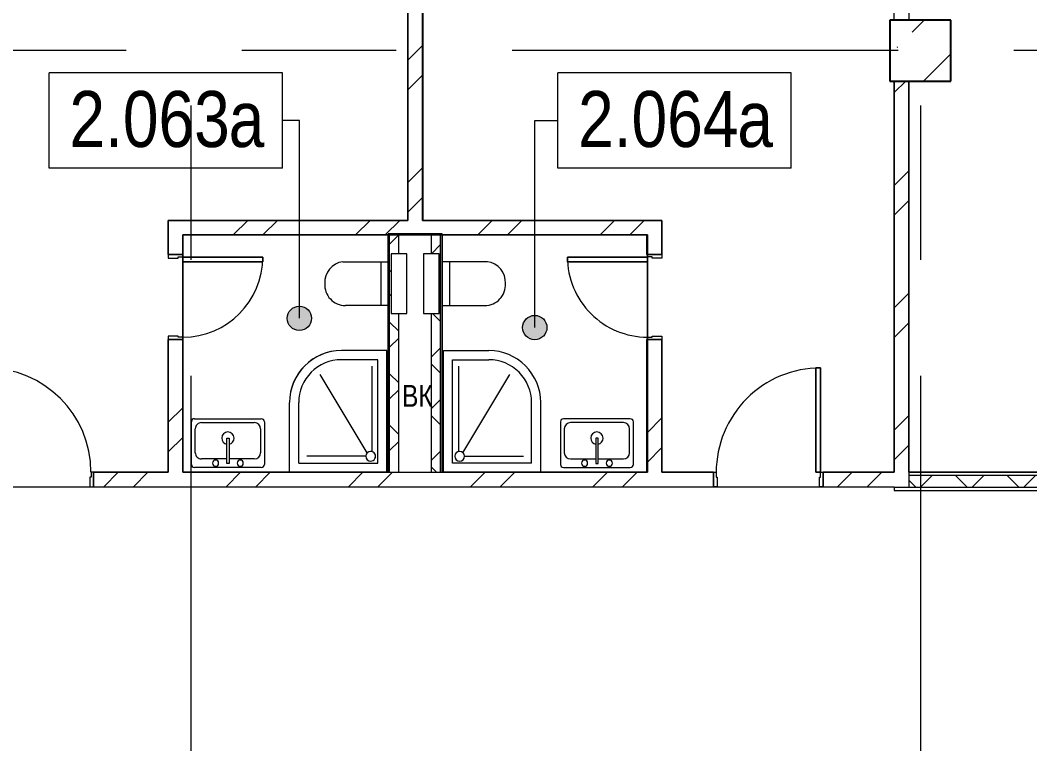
# Model space of a CAD drawing. Header units: millimetres. Extents: x 48966 to 155647, y -43515 to 30475.
# Drawn here: x 64529 to 72832, y 13821 to 19767 of the extents above; entities that cross this region are included whole.
import ezdxf

# ---------------------------------------------------------------- set-up
doc = ezdxf.new("R2010")
doc.units = ezdxf.units.MM
doc.linetypes.add('Осевые', pattern=[6350, 1270, -952.5, 3175, -952.5])
for name, color, linetype, lineweight in [('Двери', 7, 'Continuous', 9), ('Каркас_Импост', 7, 'Continuous', 9), ('Колонны', 7, 'Continuous', 9), ('Колонны-1', 7, 'Continuous', 25), ('Марки помещений', 7, 'Continuous', 9), ('Общие ребра', 7, 'Continuous', 9), ('Оси-2', 7, 'Осевые', 9), ('Панель', 7, 'Continuous', 9), ('Перекрытия', 7, 'Continuous', 9), ('Сантехнические приборы', 7, 'Continuous', 9), ('Стены-1', 7, 'Continuous', 18), ('Типовые аннотации', 7, 'Continuous', 9), ('Штриховка разреза-2', 7, 'Continuous', 9)]:
    doc.layers.add(name, color=color, linetype=linetype, lineweight=lineweight)
doc.layers.add('Штриховка разреза-1', color=7, linetype='Continuous', lineweight=9, true_color=0x787878)
doc.styles.add('Arial', font='Arial.ttf', dxfattribs={"width": 0.8, "height": 180})
doc.styles.add('Arial Narrow_1', font='Arial Narrow.ttf', dxfattribs={"height": 460})
pattern_1 = [(45, (0, 0), (-212.132, 212.132), []), (135, (0, 0), (-212.132, -212.132), [])]
pattern_2 = [(45, (0, 0), (-502.8943, 502.8943), []), (45, (0, 762), (-502.8943, 502.8943), [])]

# ---------------------------------------------------------------- blocks, each defined once
blk = doc.blocks.new('Колонна 51 - Колонна 40-55-759669-План 2-го этажа на отм_ 0_000')
at = {"layer": 'Колонны'}
h = blk.add_hatch(dxfattribs=at)
h.set_pattern_fill('FP_14', color=256, style=0, pattern_type=2)
h.set_pattern_definition([(45, (0, -43800), (-493.914, 493.914), []), (45, (493.9, -43800), (-493.914, 493.914), [873.125, -174.625, 6.706, -167.919])])
h.paths.add_polyline_path([(71681.6, -24532.9), (72181.6, -24532.9), (72181.6, -24032.9), (71681.6, -24032.9)], flags=0)
at = {"layer": 'Колонны-1'}
for p, q in [((72181.6, -24032.9), (71681.6, -24032.9)), ((71681.6, -24032.9), (71681.6, -24532.9)), ((72181.6, -24532.9), (72181.6, -24032.9)), ((71681.6, -24532.9), (72181.6, -24532.9))]:
    blk.add_line(p, q, dxfattribs=at)
blk = doc.blocks.new('Дверь - Однопольная - ДВ11__21х7-6240691-План 2-го этажа на отм_ 0_000')
at = {"layer": 'Двери'}
for p, q in [((-329, -60), (-289, -60)), ((-329, -718), (-329, -60)), ((-289, -60), (-289, -718)), ((-289, -718), (-329, -718))]:
    blk.add_line(p, q, dxfattribs=at)
blk.add_arc((-329, -60), 658, 270, 0, dxfattribs=at)
at = {"layer": 'Каркас_Импост'}
for p, q in [((-350, 60), (-320, 60)), ((-350, -60), (-350, 60)), ((-320, 60), (-320, -20)), ((320, 60), (350, 60)), ((320, -20), (320, 60)), ((350, 60), (350, -60)), ((-330, -60), (-350, -60)), ((-330, -20), (-330, -60)), ((-320, -20), (-330, -20)), ((330, -20), (320, -20)), ((330, -60), (330, -20)), ((350, -60), (330, -60))]:
    blk.add_line(p, q, dxfattribs=at)
at = {"layer": 'Панель'}
for p, q in [((-289, -60), (-329, -60)), ((-329, -60), (-329, -718)), ((-289, -718), (-289, -60)), ((-329, -718), (-289, -718))]:
    blk.add_line(p, q, dxfattribs=at)
blk = doc.blocks.new('Дверь - Однопольная - ДВ11_21х7-6240692-План 2-го этажа на отм_ 0_000')
at = {"layer": 'Двери'}
for p, q in [((-289, 718), (-329, 718)), ((-329, 718), (-329, 60)), ((-289, 60), (-289, 718)), ((-329, 60), (-289, 60))]:
    blk.add_line(p, q, dxfattribs=at)
blk.add_arc((-329, 60), 658, 360, 90, dxfattribs=at)
at = {"layer": 'Каркас_Импост'}
for p, q in [((-330, 60), (-350, 60)), ((-350, 60), (-350, -60)), ((-330, 20), (-330, 60)), ((-320, 20), (-330, 20)), ((-320, -60), (-320, 20)), ((330, 20), (320, 20)), ((320, 20), (320, -60)), ((350, 60), (330, 60)), ((330, 60), (330, 20)), ((350, -60), (350, 60)), ((-350, -60), (-320, -60)), ((320, -60), (350, -60))]:
    blk.add_line(p, q, dxfattribs=at)
at = {"layer": 'Панель'}
for p, q in [((-329, 718), (-289, 718)), ((-329, 60), (-329, 718)), ((-289, 718), (-289, 60)), ((-289, 60), (-329, 60))]:
    blk.add_line(p, q, dxfattribs=at)
blk = doc.blocks.new('Дверь - Однопольная - ДВ17_21х9-7256459-План 2-го этажа на отм_ 0_000')
at = {"layer": 'Двери'}
for p, q in [((-389, 918), (-429, 918)), ((-429, 918), (-429, 60)), ((-389, 60), (-389, 918)), ((-429, 60), (-389, 60))]:
    blk.add_line(p, q, dxfattribs=at)
blk.add_arc((-429, 60), 858, 360, 90, dxfattribs=at)
at = {"layer": 'Каркас_Импост'}
for p, q in [((-430, 60), (-450, 60)), ((-450, 60), (-450, -60)), ((-430, 20), (-430, 60)), ((-420, 20), (-430, 20)), ((-420, -60), (-420, 20)), ((430, 20), (420, 20)), ((420, 20), (420, -60)), ((450, 60), (430, 60)), ((430, 60), (430, 20)), ((450, -60), (450, 60)), ((-450, -60), (-420, -60)), ((420, -60), (450, -60))]:
    blk.add_line(p, q, dxfattribs=at)
at = {"layer": 'Панель'}
for p, q in [((-429, 918), (-389, 918)), ((-429, 60), (-429, 918)), ((-389, 918), (-389, 60)), ((-389, 60), (-429, 60))]:
    blk.add_line(p, q, dxfattribs=at)
blk = doc.blocks.new('Дверь - Однопольная - ДВ17__21х9-7256462-План 2-го этажа на отм_ 0_000')
at = {"layer": 'Двери'}
for p, q in [((-429, -60), (-389, -60)), ((-429, -918), (-429, -60)), ((-389, -60), (-389, -918)), ((-389, -918), (-429, -918))]:
    blk.add_line(p, q, dxfattribs=at)
blk.add_arc((-429, -60), 858, 270, 0, dxfattribs=at)
at = {"layer": 'Каркас_Импост'}
for p, q in [((-450, 60), (-420, 60)), ((-450, -60), (-450, 60)), ((-420, 60), (-420, -20)), ((420, 60), (450, 60)), ((420, -20), (420, 60)), ((450, 60), (450, -60)), ((-430, -60), (-450, -60)), ((-430, -20), (-430, -60)), ((-420, -20), (-430, -20)), ((430, -20), (420, -20)), ((430, -60), (430, -20)), ((450, -60), (430, -60))]:
    blk.add_line(p, q, dxfattribs=at)
at = {"layer": 'Панель'}
for p, q in [((-389, -60), (-429, -60)), ((-429, -60), (-429, -918)), ((-389, -918), (-389, -60)), ((-429, -918), (-389, -918))]:
    blk.add_line(p, q, dxfattribs=at)
blk = doc.blocks.new('Душевая кабинка-2D_угловая800Х1000 - Душевая кабинка 800х1000-5255366-План 2-го этажа на отм_ 0_000')
at = {"layer": 'Сантехнические приборы'}
for p, q in [((0, 900), (1000, 900)), ((0, 900), (0, 100)), ((0, 900), (1000, 900)), ((0, 900), (1000, 900)), ((1000, 900), (1000, 525.8)), ((1000, 900), (1000, 579.2)), ((75, 175), (75, 825)), ((75, 825), (925, 825)), ((871, 775.8), (171, 775.8)), ((925, 825), (925, 525.8)), ((132.1, 726.7), (132.1, 241.7)), ((161, 739), (804.7, 352.3)), ((75, 175), (574.2, 175)), ((0, 100), (574.2, 100))]:
    blk.add_line(p, q, dxfattribs=at)
for centre, radius, start, end in [((132.1, 766.7), 40, 360, 180), ((132.1, 766.7), 40, 180, 360), ((574.2, 525.8), 425.8, 270, 0), ((574.2, 525.8), 350.8, 270, 0), ((574.2, 525.8), 425.8, 270, 0)]:
    blk.add_arc(centre, radius, start, end, dxfattribs=at)
blk = doc.blocks.new('Унитаз_встраиваемый - Обычный _ Vitra 748-4800 _каркасные_-4815711-План 2-го этажа на отм_ 0_000')
at = {"layer": 'Сантехнические приборы'}
for p, q in [((-180, 371.5), (-180, 0)), ((179.4, 0), (179.4, 351)), ((-180, 60), (179.4, 60)), ((245, -25), (-245, -25)), ((-245, -25), (-245, -155)), ((-180, 0), (179.4, 0)), ((245, -155), (245, -25)), ((-245, -155), (245, -155))]:
    blk.add_line(p, q, dxfattribs=at)
for centre, start, end in [((-11.8, 351), 86.33454, 173.05975), ((9.9, 351), 360, 93.66546)]:
    blk.add_arc(centre, 169.5, start, end, dxfattribs=at)
blk = doc.blocks.new('Раковина-Одиночная-2D - 600 x 400 мм-4948106-План 2-го этажа на отм_ 0_000')
at = {"layer": 'Сантехнические приборы'}
for p, q in [((606.3, 500), (57.1, 500)), ((606.3, 500), (57.1, 500)), ((31.7, 474.6), (31.7, 125.4)), ((31.7, 474.6), (31.7, 125.4)), ((63.4, 417.5), (63.4, 220.7)), ((549.1, 468.3), (114.2, 468.3)), ((599.9, 220.7), (599.9, 417.5)), ((631.7, 125.4), (631.7, 474.6)), ((631.7, 125.4), (631.7, 474.6)), ((341.2, 341.3), (322.2, 341.3)), ((322.2, 341.3), (322.2, 131.8)), ((341.2, 131.8), (341.2, 341.3)), ((114.2, 169.9), (322.2, 169.9)), ((341.2, 169.9), (549.1, 169.9)), ((57.1, 100), (606.3, 100)), ((57.1, 100), (606.3, 100)), ((322.2, 131.8), (341.2, 131.8)), ((131.8, 60), (691.8, 60))]:
    blk.add_line(p, q, dxfattribs=at)
for centre, radius, start, end in [((57.1, 474.6), 25.4, 90, 180), ((57.1, 474.6), 25.4, 90, 180), ((606.3, 474.6), 25.4, 360, 90), ((606.3, 474.6), 25.4, 360, 90), ((114.2, 417.5), 50.8, 90, 180), ((549.1, 417.5), 50.8, 360, 90), ((331.7, 341.3), 50.8, 360, 180), ((331.7, 341.3), 50.8, 180, 259.19308), ((331.7, 341.3), 50.8, 280.80692, 0), ((114.2, 220.7), 50.8, 180, 270), ((549.1, 220.7), 50.8, 270, 0), ((57.1, 125.4), 25.4, 180, 270), ((57.1, 125.4), 25.4, 180, 270), ((230.1, 135), 25.4, 360, 180), ((230.1, 135), 25.4, 180, 360), ((433.3, 135), 25.4, 360, 180), ((433.3, 135), 25.4, 180, 0), ((606.3, 125.4), 25.4, 270, 360), ((606.3, 125.4), 25.4, 270, 0)]:
    blk.add_arc(centre, radius, start, end, dxfattribs=at)
blk = doc.blocks.new('Душевая кабинка-2D_угловая800Х1000 - Душевая кабинка 800х1000-5255505-План 2-го этажа на отм_ 0_000')
at = {"layer": 'Сантехнические приборы'}
for p, q in [((0, -100), (574.2, -100)), ((0, -900), (0, -100)), ((75, -175), (574.2, -175)), ((75, -175), (75, -825)), ((132.1, -726.7), (132.1, -241.7)), ((161, -739), (804.7, -352.3)), ((925, -825), (925, -525.8)), ((1000, -900), (1000, -525.8)), ((1000, -900), (1000, -579.2)), ((75, -825), (925, -825)), ((871, -775.8), (171, -775.8)), ((0, -900), (1000, -900)), ((0, -900), (1000, -900)), ((0, -900), (1000, -900))]:
    blk.add_line(p, q, dxfattribs=at)
for centre, radius, start, end in [((574.2, -525.8), 425.8, 0, 90), ((574.2, -525.8), 425.8, 360, 90), ((574.2, -525.8), 350.8, 360, 90), ((132.1, -766.7), 40, 0, 180), ((132.1, -766.7), 40, 180, 0)]:
    blk.add_arc(centre, radius, start, end, dxfattribs=at)
blk = doc.blocks.new('Унитаз_встраиваемый - Обычный _ Vitra 748-4800 _каркасные_-V16-План 2-го этажа на отм_ 0_000')
at = {"layer": 'Сантехнические приборы'}
for p, q in [((245, 155), (-245, 155)), ((-245, 155), (-245, 25)), ((245, 25), (245, 155)), ((-245, 25), (245, 25)), ((-180, -371.5), (-180, 0)), ((-180, 0), (179.4, 0)), ((179.4, 0), (179.4, -351)), ((-180, -60), (179.4, -60))]:
    blk.add_line(p, q, dxfattribs=at)
for centre, start, end in [((-11.8, -351), 186.94025, 273.66546), ((9.9, -351), 266.33454, 0)]:
    blk.add_arc(centre, 169.5, start, end, dxfattribs=at)
blk = doc.blocks.new('Раковина-Одиночная-2D - 600 x 400 мм-5269344-План 2-го этажа на отм_ 0_000')
at = {"layer": 'Сантехнические приборы'}
for p, q in [((131.8, -60), (691.8, -60)), ((31.7, -474.6), (31.7, -125.4)), ((31.7, -474.6), (31.7, -125.4)), ((57.1, -100), (606.3, -100)), ((57.1, -100), (606.3, -100)), ((322.2, -131.8), (341.2, -131.8)), ((322.2, -341.3), (322.2, -131.8)), ((341.2, -131.8), (341.2, -341.3)), ((631.7, -125.4), (631.7, -474.6)), ((631.7, -125.4), (631.7, -474.6)), ((63.4, -417.5), (63.4, -220.7)), ((114.2, -169.9), (322.2, -169.9)), ((341.2, -169.9), (549.1, -169.9)), ((599.9, -220.7), (599.9, -417.5)), ((341.2, -341.3), (322.2, -341.3)), ((549.1, -468.3), (114.2, -468.3)), ((606.3, -500), (57.1, -500)), ((606.3, -500), (57.1, -500))]:
    blk.add_line(p, q, dxfattribs=at)
for centre, radius, start, end in [((57.1, -125.4), 25.4, 90, 180), ((57.1, -125.4), 25.4, 90, 180), ((230.1, -135), 25.4, 0, 180), ((230.1, -135), 25.4, 180, 0), ((433.3, -135), 25.4, 0, 180), ((433.3, -135), 25.4, 180, 0), ((606.3, -125.4), 25.4, 0, 90), ((606.3, -125.4), 25.4, 360, 90), ((114.2, -220.7), 50.8, 90, 180), ((549.1, -220.7), 50.8, 360, 90), ((331.7, -341.3), 50.8, 100.80692, 180), ((331.7, -341.3), 50.8, 360, 79.19308), ((331.7, -341.3), 50.8, 180, 0), ((57.1, -474.6), 25.4, 180, 270), ((57.1, -474.6), 25.4, 180, 270), ((114.2, -417.5), 50.8, 180, 270), ((549.1, -417.5), 50.8, 270, 0), ((606.3, -474.6), 25.4, 270, 0), ((606.3, -474.6), 25.4, 270, 0)]:
    blk.add_arc(centre, radius, start, end, dxfattribs=at)
blk = doc.blocks.new('Марка помещения_Р - Марка помещения-4575829-План 2-го этажа на отм_ 0_000')
at = {"layer": 'Марки помещений'}
for p, q in [((-4.79375, -1.95625), (-4.79375, 1.95625)), ((4.79375, 1.95625), (-4.79375, 1.95625)), ((4.79375, -1.95625), (4.79375, 1.95625)), ((4.79375, -1.95625), (-4.79375, -1.95625))]:
    blk.add_line(p, q, dxfattribs=at)

msp = doc.modelspace()

# ---------------------------------------------------------------- hatches: boundary and pattern name
at = {"layer": 'Марки помещений'}
h = msp.add_hatch(color=256, dxfattribs=at)
edge = h.paths.add_edge_path(flags=0)
edge.add_arc((66825, 17317.8), 100, 0, 360)
h = msp.add_hatch(color=256, dxfattribs=at)
edge = h.paths.add_edge_path(flags=0)
edge.add_arc((68760.4, 17241.5), 100, 0, 360)
at = {"layer": 'Штриховка разреза-1'}
h = msp.add_hatch(color=256, dxfattribs=at)
h.paths.add_polyline_path([(69684.6, 16059.1), (69686.6, 16059.1), (69684.6, 17142.1)], flags=0)
h.paths.add_polyline_path([(69684.6, 17842.1), (69686.6, 17842.1), (69684.6, 18000.1)], flags=0)
at = {"layer": 'Штриховка разреза-2'}
h = msp.add_hatch(dxfattribs=at)
h.set_pattern_fill('FP_2', color=256, style=0, pattern_type=2)
h.set_pattern_definition(pattern_2)
h.paths.add_polyline_path([(67836.6, 18122.1), (67836.6, 25417.1), (67716.6, 25417.1), (67716.6, 18122.1)], flags=0)
h = msp.add_hatch(dxfattribs=at)
h.set_pattern_fill('FP_2', color=256, style=0, pattern_type=2)
h.set_pattern_definition(pattern_2)
h.paths.add_polyline_path([(71716.6, 15927.1), (71834.6, 15927.1), (71836.6, 19267.1), (71716.6, 19267.1), (71716.6, 15932.1)], flags=0)
h = msp.add_hatch(dxfattribs=at)
h.set_pattern_fill('FP_2', color=256, style=0, pattern_type=2)
h.set_pattern_definition(pattern_2)
h.paths.add_polyline_path([(69686.6, 18002.1), (69806.6, 18002.1), (69806.6, 18122.1), (65746.6, 18122.1), (65746.6, 18002.1), (69420, 18002.1)], flags=0)
h = msp.add_hatch(dxfattribs=at)
h.set_pattern_fill('FP_2', color=256, style=0, pattern_type=2)
h.set_pattern_definition(pattern_2)
h.paths.add_polyline_path([(65866.6, 16052.1), (65866.6, 17142.1), (65746.6, 17142.1), (65746.6, 16052.1)], flags=0)
h.paths.add_polyline_path([(65866.6, 17842.1), (65866.6, 18002.1), (65746.6, 18002.1), (65746.6, 17842.1)], flags=0)
h = msp.add_hatch(dxfattribs=at)
h.set_pattern_fill('FP_3', color=256, style=0, pattern_type=2)
h.set_pattern_definition(pattern_1)
h.paths.add_polyline_path([(67641.6, 16052.1), (67641.6, 17357.1), (67579.1, 17357.1), (67579.1, 17847.1), (67641.6, 17847.1), (67641.6, 18012.1), (67566.6, 18012.1), (67566.6, 16052.1)], flags=0)
h = msp.add_hatch(dxfattribs=at)
h.set_pattern_fill('FP_3', color=256, style=0, pattern_type=2)
h.set_pattern_definition(pattern_1)
h.paths.add_polyline_path([(67986.6, 16052.1), (67986.6, 18012.1), (67911.6, 18012.1), (67911.6, 17847.1), (67974.1, 17847.1), (67974.1, 17357.1), (67911.6, 17357.1), (67911.6, 16052.1)], flags=0)
h = msp.add_hatch(dxfattribs=at)
h.set_pattern_fill('FP_2', color=256, style=0, pattern_type=2)
h.set_pattern_definition(pattern_2)
h.paths.add_polyline_path([(69806.6, 16052.1), (69806.6, 17142.1), (69686.6, 17142.1), (69686.6, 16052.1)], flags=0)
h.paths.add_polyline_path([(69806.6, 17842.1), (69806.6, 18002.1), (69686.6, 18002.1), (69686.6, 17842.1)], flags=0)
h = msp.add_hatch(dxfattribs=at)
h.set_pattern_fill('FP_2', color=256, style=0, pattern_type=2)
h.set_pattern_definition(pattern_2)
h.paths.add_polyline_path([(67772.2, 15932.1), (70231.6, 15932.1), (70231.6, 16052.1), (65131.6, 16052.1), (65131.6, 15932.1), (66948.3, 15932.1)], flags=0)
h.paths.add_polyline_path([(63476.6, 15932.1), (64231.6, 15932.1), (64231.6, 16052.1), (63476.6, 16052.1)], flags=0)
h.paths.add_polyline_path([(71131.6, 15932.1), (71716.6, 15932.1), (71716.6, 16052.1), (71131.6, 16052.1)], flags=0)
h = msp.add_hatch(dxfattribs=at)
h.set_pattern_fill('FP_3', color=256, style=0, pattern_type=2)
h.set_pattern_definition(pattern_1)
h.paths.add_polyline_path([(81991.6, 15927.1), (84216.6, 15927.1), (84216.6, 16027.1), (81991.6, 16027.1)], flags=0)
h.paths.add_polyline_path([(77541.6, 15927.1), (80991.6, 15927.1), (80991.6, 16027.1), (77541.6, 16027.1)], flags=0)
h.paths.add_polyline_path([(75491.6, 15927.1), (76041.6, 15927.1), (76041.6, 16027.1), (75491.6, 16027.1)], flags=0)
h.paths.add_polyline_path([(74591.6, 15927.1), (74591.6, 16027.1), (71836.6, 16027.1), (71836.6, 15927.1), (74363.2, 15927.1)], flags=0)

# ---------------------------------------------------------------- linework, layer by layer
at = {"layer": 'Марки помещений'}
for p, q in [((66825, 18943.3), (66685.3, 18943.3)), ((66825, 17317.8), (66825, 18943.3)), ((68760.4, 18943.3), (68950.9, 18943.3)), ((68760.4, 17241.5), (68760.4, 18943.3))]:
    msp.add_line(p, q, dxfattribs=at)
for centre in [(66825, 17317.8), (68760.4, 17241.5)]:
    msp.add_circle(centre, 100, dxfattribs=at)
at = {"layer": 'Общие ребра'}
for p, q in [((65746.6, 18002.1), (65746.6, 17842.1)), ((65866.6, 17842.1), (65866.6, 18002.1)), ((67566.6, 16052.1), (67566.6, 18012.1)), ((67641.6, 17847.1), (67641.6, 18012.1)), ((67911.6, 17847.1), (67911.6, 18012.1)), ((67986.6, 16052.1), (67986.6, 18012.1)), ((69684.6, 18002.1), (69684.6, 18000.1)), ((69684.6, 18000.1), (69684.6, 17842.1)), ((69686.6, 18002.1), (69686.6, 17842.1)), ((69686.6, 17842.1), (69686.6, 18000.1)), ((69806.6, 17842.1), (69806.6, 18002.1)), ((67641.6, 16052.1), (67641.6, 17357.1)), ((67911.6, 16052.1), (67911.6, 17357.1)), ((65746.6, 17142.1), (65746.6, 16057.1)), ((65866.6, 16052.1), (65866.6, 17142.1)), ((69684.6, 17142.1), (69684.6, 16059.1)), ((69686.6, 17142.1), (69686.6, 16059.1)), ((69686.6, 16059.1), (69686.6, 17142.1)), ((69806.6, 16052.1), (69806.6, 17142.1)), ((65746.6, 16052.1), (65131.6, 16052.1)), ((67554.1, 16052.1), (67566.6, 16052.1)), ((67566.6, 16052.1), (67641.6, 16052.1)), ((67641.6, 16052.1), (67911.6, 16052.1)), ((67911.6, 16052.1), (67986.6, 16052.1)), ((67986.6, 16052.1), (67999.1, 16052.1)), ((69684.6, 16059.1), (69684.6, 16054.1)), ((69684.6, 16054.1), (69684.6, 16052.1)), ((69684.6, 16052.1), (69686.6, 16052.1)), ((69686.6, 16052.1), (69686.6, 16054.1)), ((70231.6, 16052.1), (69811.6, 16052.1)), ((71716.6, 16052.1), (71131.6, 16052.1)), ((74591.6, 16052.1), (71836.6, 16052.1)), ((71836.6, 16052.1), (71836.6, 16027.1)), ((74591.6, 16027.1), (71836.6, 16027.1)), ((71836.6, 16027.1), (71836.6, 15927.1)), ((65131.6, 15932.1), (70231.6, 15932.1)), ((71131.6, 15932.1), (71716.6, 15932.1)), ((71834.6, 15927.1), (71716.6, 15927.1)), ((71834.6, 15927.1), (71716.6, 15927.1)), ((71716.6, 15902.1), (71834.6, 15902.1)), ((71834.6, 15932.1), (71834.6, 15927.1)), ((74591.6, 15927.1), (71836.6, 15927.1)), ((71836.6, 15902.1), (74591.6, 15902.1))]:
    msp.add_line(p, q, dxfattribs=at)
at = {"layer": 'Оси-2'}
for p, q in [((65931.6, 25417.1), (65931.6, -41737.8)), ((71931.6, 25417.1), (71931.6, -41737.8)), ((150171.6, 19517.1), (50565.6, 19517.1))]:
    msp.add_line(p, q, dxfattribs=at)
at = {"layer": 'Перекрытия'}
for p, q in [((67716.6, 18122.1), (67716.6, 25417.1)), ((67836.6, 25417.1), (67836.6, 18122.1)), ((71716.6, 19767.1), (71716.6, 25417.1)), ((71836.6, 23517.1), (71836.6, 19767.1)), ((71681.6, 19267.1), (71681.6, 19767.1)), ((71681.6, 19767.1), (71716.6, 19767.1)), ((71836.6, 19767.1), (72181.6, 19767.1)), ((72181.6, 19767.1), (72181.6, 19267.1)), ((71716.6, 19267.1), (71681.6, 19267.1)), ((71716.6, 16052.1), (71716.6, 19267.1)), ((72181.6, 19267.1), (71836.6, 19267.1)), ((71836.6, 19267.1), (71836.6, 16052.1)), ((65746.6, 17842.1), (65746.6, 18122.1)), ((65746.6, 18122.1), (67716.6, 18122.1)), ((67836.6, 18122.1), (69806.6, 18122.1)), ((69806.6, 18122.1), (69806.6, 17842.1)), ((67554.1, 18002.1), (65866.6, 18002.1)), ((65866.6, 18002.1), (65866.6, 16052.1)), ((67554.1, 16052.1), (67554.1, 18002.1)), ((67999.1, 18002.1), (67999.1, 16052.1)), ((69686.6, 18002.1), (67999.1, 18002.1)), ((69686.6, 16052.1), (69686.6, 18002.1)), ((65866.6, 17842.1), (65746.6, 17842.1)), ((65866.6, 17142.1), (65866.6, 17842.1)), ((69806.6, 17842.1), (69686.6, 17842.1)), ((69686.6, 17842.1), (69686.6, 17142.1)), ((65746.6, 16052.1), (65746.6, 17142.1)), ((65746.6, 17142.1), (65866.6, 17142.1)), ((69686.6, 17142.1), (69806.6, 17142.1)), ((69806.6, 17142.1), (69806.6, 16052.1)), ((65131.6, 15932.1), (65131.6, 16052.1)), ((65131.6, 16052.1), (65746.6, 16052.1)), ((65866.6, 16052.1), (67554.1, 16052.1)), ((67999.1, 16052.1), (69686.6, 16052.1)), ((69806.6, 16052.1), (70231.6, 16052.1)), ((70231.6, 16052.1), (70231.6, 15932.1)), ((71131.6, 15932.1), (71131.6, 16052.1)), ((71131.6, 16052.1), (71716.6, 16052.1)), ((71836.6, 16052.1), (75691.6, 16052.1)), ((64231.6, 15932.1), (65131.6, 15932.1)), ((70231.6, 15932.1), (71131.6, 15932.1))]:
    msp.add_line(p, q, dxfattribs=at)
at = {"layer": 'Стены-1'}
for p, q in [((67716.6, 25417.1), (67716.6, 18122.1)), ((67836.6, 18122.1), (67836.6, 25417.1)), ((67836.6, 25415.1), (67836.6, 18122.1)), ((67841.6, 18127.1), (67841.6, 25415.1)), ((71836.6, 19267.1), (71716.6, 19267.1)), ((71716.6, 19267.1), (71716.6, 16052.1)), ((71836.6, 16052.1), (71836.6, 19267.1)), ((67716.6, 18122.1), (65746.6, 18122.1)), ((65746.6, 18122.1), (65746.6, 18002.1)), ((69806.6, 18122.1), (67836.6, 18122.1)), ((67836.6, 18122.1), (67841.6, 18122.1)), ((69806.6, 18002.1), (69806.6, 18122.1)), ((65866.6, 18002.1), (69686.6, 18002.1)), ((67554.1, 18012.1), (67554.1, 16052.1)), ((67999.1, 18012.1), (67554.1, 18012.1)), ((67999.1, 16052.1), (67999.1, 18012.1)), ((69686.6, 18002.1), (69679.6, 18002.1)), ((69679.6, 17995.1), (69679.6, 17842.1)), ((65746.6, 17842.1), (65866.6, 17842.1)), ((69679.6, 17842.1), (69686.6, 17842.1)), ((69686.6, 17842.1), (69806.6, 17842.1)), ((65866.6, 17142.1), (65746.6, 17142.1)), ((69686.6, 17142.1), (69679.6, 17142.1)), ((69679.6, 17142.1), (69679.6, 16059.1)), ((69806.6, 17142.1), (69686.6, 17142.1)), ((65131.6, 16052.1), (65131.6, 15932.1)), ((65746.6, 16057.1), (65746.6, 16052.1)), ((67554.1, 16052.1), (65866.6, 16052.1)), ((69686.6, 16052.1), (67999.1, 16052.1)), ((69686.6, 16059.1), (69686.6, 16052.1)), ((69811.6, 16052.1), (69806.6, 16052.1)), ((70231.6, 15932.1), (70231.6, 16052.1)), ((71131.6, 16052.1), (71131.6, 15932.1)), ((71716.6, 15932.1), (71716.6, 15927.1)), ((71716.6, 15927.1), (71716.6, 15902.1))]:
    msp.add_line(p, q, dxfattribs=at)

# ---------------------------------------------------------------- block references
at = {"layer": 'Двери'}
for name, p, rotation in [('Дверь - Однопольная - ДВ11_21х7-6240692-План 2-го этажа на отм_ 0_000', (65806.6, 17492.1), 269.9999999999998), ('Дверь - Однопольная - ДВ11__21х7-6240691-План 2-го этажа на отм_ 0_000', (69746.6, 17492.1), 269.9999999999998), ('Дверь - Однопольная - ДВ17__21х9-7256462-План 2-го этажа на отм_ 0_000', (70681.6, 15992.1), 180)]:
    msp.add_blockref(name, p, dxfattribs=dict(at, rotation=rotation))
msp.add_blockref('Дверь - Однопольная - ДВ17_21х9-7256459-План 2-го этажа на отм_ 0_000', (64681.6, 15992.1), dxfattribs=at)
at = {"layer": 'Колонны'}
msp.add_blockref('Колонна 51 - Колонна 40-55-759669-План 2-го этажа на отм_ 0_000', (0, 43800), dxfattribs=at)
at = {"layer": 'Марки помещений', "xscale": 199.9999999999999, "yscale": 199.9999999999999, "zscale": 199.9999999999999}
for p in [(65726.6, 18943.3), (69909.7, 18943.3)]:
    msp.add_blockref('Марка помещения_Р - Марка помещения-4575829-План 2-го этажа на отм_ 0_000', p, dxfattribs=at)
at = {"layer": 'Сантехнические приборы'}
for name, p, rotation in [('Унитаз_встраиваемый - Обычный _ Vitra 748-4800 _каркасные_-V16-План 2-го этажа на отм_ 0_000', (67554.1, 17602.1), 270.0000000000002), ('Унитаз_встраиваемый - Обычный _ Vitra 748-4800 _каркасные_-4815711-План 2-го этажа на отм_ 0_000', (67999.1, 17602.1), 269.9999999999997), ('Душевая кабинка-2D_угловая800Х1000 - Душевая кабинка 800х1000-5255505-План 2-го этажа на отм_ 0_000', (66644.1, 16052.1), 89.99999999999926), ('Душевая кабинка-2D_угловая800Х1000 - Душевая кабинка 800х1000-5255366-План 2-го этажа на отм_ 0_000', (68909.1, 16052.1), 90.00000000000077), ('Раковина-Одиночная-2D - 600 x 400 мм-5269344-План 2-го этажа на отм_ 0_000', (66568.4, 15992.1), 180)]:
    msp.add_blockref(name, p, dxfattribs=dict(at, rotation=rotation))
msp.add_blockref('Раковина-Одиночная-2D - 600 x 400 мм-4948106-План 2-го этажа на отм_ 0_000', (68939.8, 15992.1), dxfattribs=at)

# ---------------------------------------------------------------- texts
at = {"layer": 'Марки помещений', "char_height": 460, "attachment_point": 1, "style": 'Arial Narrow_1'}
for s, insert, width in [('2.063', (64933.7, 19185.1), 1587.341), ('2.064', (69116.8, 19185.1), 1587.341), ('\\fArial Narrow|b0|i0|c204|p34|;а', (66243.4, 19185.1), 352.742), ('\\fArial Narrow|b0|i0|c204|p34|;а', (70426.5, 19185.1), 352.742)]:
    msp.add_mtext(s, dxfattribs=dict(at, insert=insert, width=width))
at = {"layer": 'Типовые аннотации', "insert": (67669.4, 16770.1), "char_height": 180, "width": 307.848, "attachment_point": 1, "style": 'Arial'}
msp.add_mtext('ВК', dxfattribs=at)

doc.saveas('drawing.dxf')
